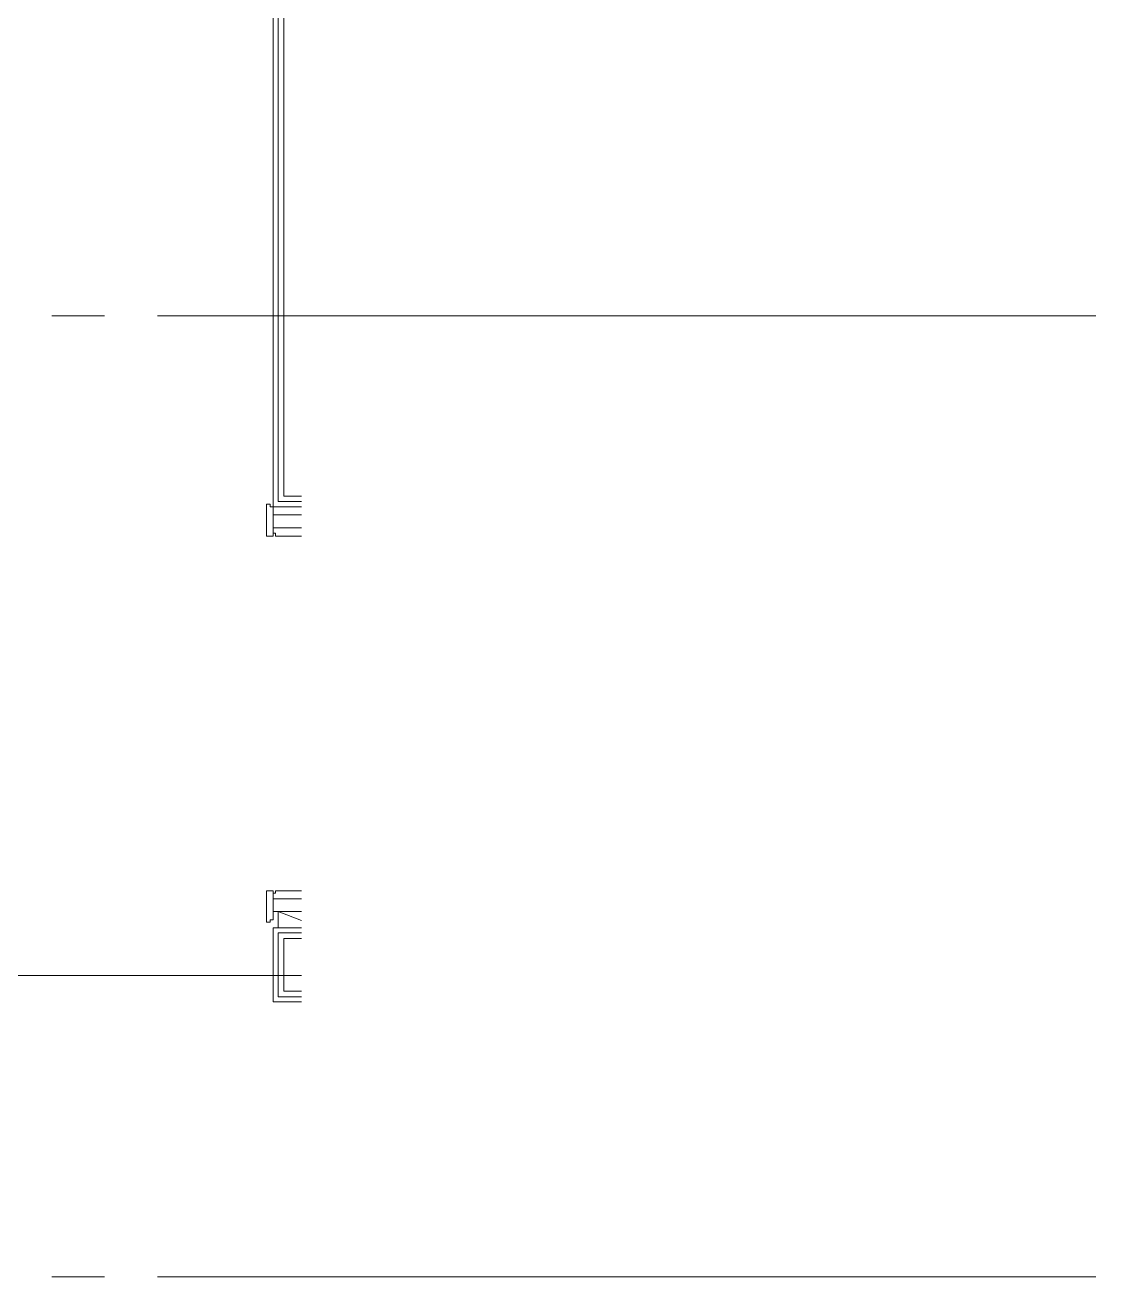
# Model space of a CAD drawing. Header units: millimetres. Extents: x 906 to 41302, y 848 to 28850.
# Drawn here: x 30408 to 32429, y 17412 to 19776 of the extents above; entities that cross this region are included whole.
import ezdxf

# ---------------------------------------------------------------- set-up
doc = ezdxf.new("R2010")
doc.units = ezdxf.units.MM
for name, color, linetype in [('PDF_A-ST-AXIS-CEN', 7, 'Continuous'), ('PDF_X-단위세대$및$주동평면도$A-DOOR', 7, 'Continuous'), ('PDF_X-단위세대$및$주동평면도$A-ST-AXIS-CEN', 7, 'Continuous'), ('PDF_X-단위세대$및$주동평면도$A-WALL-DRY', 7, 'Continuous')]:
    doc.layers.add(name, color=color, linetype=linetype)

msp = doc.modelspace()

# ---------------------------------------------------------------- linework, layer by layer
at = {"layer": 'PDF_A-ST-AXIS-CEN', "lineweight": 5}
for points in [[(30457.8, 19226.8), (30557.3, 19226.8)], [(30657.8, 19226.8), (32429.5, 19226.8)], [(30457.8, 17411.7), (30557.3, 17411.7)], [(30657.8, 17411.7), (32429.5, 17411.7)]]:
    msp.add_lwpolyline(points, dxfattribs=at)
at = {"layer": 'PDF_X-단위세대$및$주동평면도$A-DOOR', "lineweight": 9}
for points in [[(30863.1, 18871.2), (30863.1, 18810.8), (30875.8, 18810.8), (30875.8, 18865.9), (30870.5, 18865.9), (30870.5, 18871.2)], [(30863.1, 18081.6), (30863.1, 18140.9), (30875.8, 18140.9), (30875.8, 18085.9), (30870.5, 18085.9), (30870.5, 18081.6)]]:
    msp.add_lwpolyline(points, close=True, dxfattribs=at)
for points in [[(30929.8, 18810.8), (30880.1, 18810.8), (30880.1, 18816.1), (30875.8, 18816.1), (30875.8, 18826.7), (30929.8, 18826.7), (30875.8, 18826.7), (30875.8, 18851), (30929.8, 18851)], [(30929.8, 18140.9), (30880.1, 18140.9), (30880.1, 18136.7), (30875.8, 18136.7), (30875.8, 18126.1), (30929.8, 18126.1), (30875.8, 18126.1), (30875.8, 18101.7), (30929.8, 18101.7)]]:
    msp.add_lwpolyline(points, dxfattribs=at)
at = {"layer": 'PDF_X-단위세대$및$주동평면도$A-DOOR', "lineweight": 5}
for points in [[(30929.8, 18101.7), (30885.4, 18101.7), (30885.4, 18071.1), (30929.8, 18071.1)], [(30885.4, 18101.7), (30929.8, 18084.8)]]:
    msp.add_lwpolyline(points, dxfattribs=at)
at = {"layer": 'PDF_X-단위세대$및$주동평면도$A-ST-AXIS-CEN', "lineweight": 5}
msp.add_lwpolyline([(30929.8, 17981.1), (29163.5, 17981.1)], dxfattribs=at)
at = {"layer": 'PDF_X-단위세대$및$주동평면도$A-WALL-DRY', "lineweight": 13}
for points in [[(30929.8, 18865.9), (30875.8, 18865.9), (30875.8, 20515.8)], [(30929.8, 18876.4), (30885.4, 18876.4), (30885.4, 20515.8)], [(30929.8, 18886), (30895.9, 18886), (30895.9, 20515.8)], [(30929.8, 18071.1), (30875.8, 18071.1), (30875.8, 17931.4), (30929.8, 17931.4)], [(30929.8, 18061.5), (30885.4, 18061.5), (30885.4, 17940.9), (30929.8, 17940.9)], [(30929.8, 18050.9), (30895.9, 18050.9), (30895.9, 17951.5), (30929.8, 17951.5)]]:
    msp.add_lwpolyline(points, dxfattribs=at)

doc.saveas('drawing.dxf')
